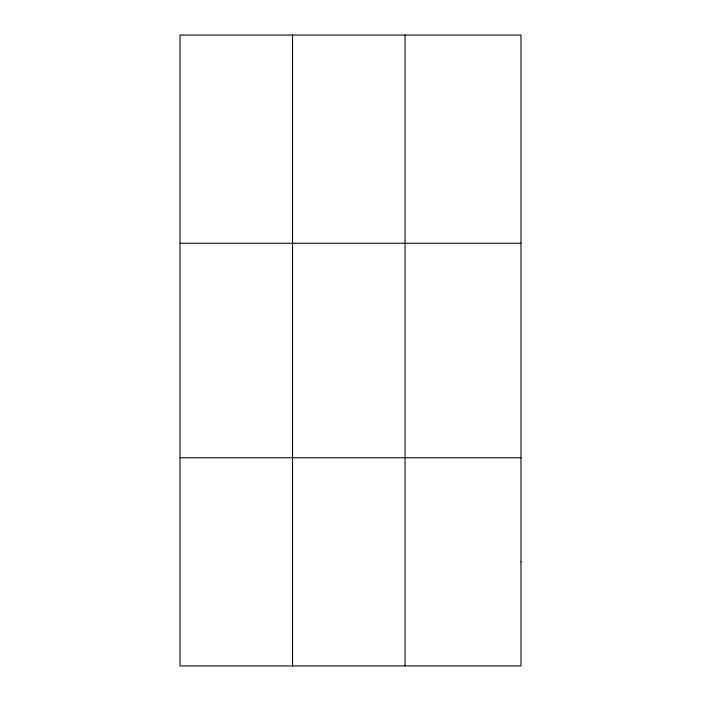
<?xml version="1.0" encoding="UTF-8"?>
<svg xmlns="http://www.w3.org/2000/svg" width="701" height="701" viewBox="0 0 701 701"><rect width="100%" height="100%" fill="white"/><g stroke="black" fill="none" stroke-linecap="round" stroke-linejoin="round"><path stroke-width="1.05" d="M292.536 35.05L292.536 665.95M405.055 35.05L405.055 665.95M180.026 243.247L520.974 243.247M180.026 457.753L520.974 457.753M520.974 561.851L520.974 665.95L180.026 665.95L180.026 35.05L520.974 35.05L520.974 561.851"/></g></svg>
